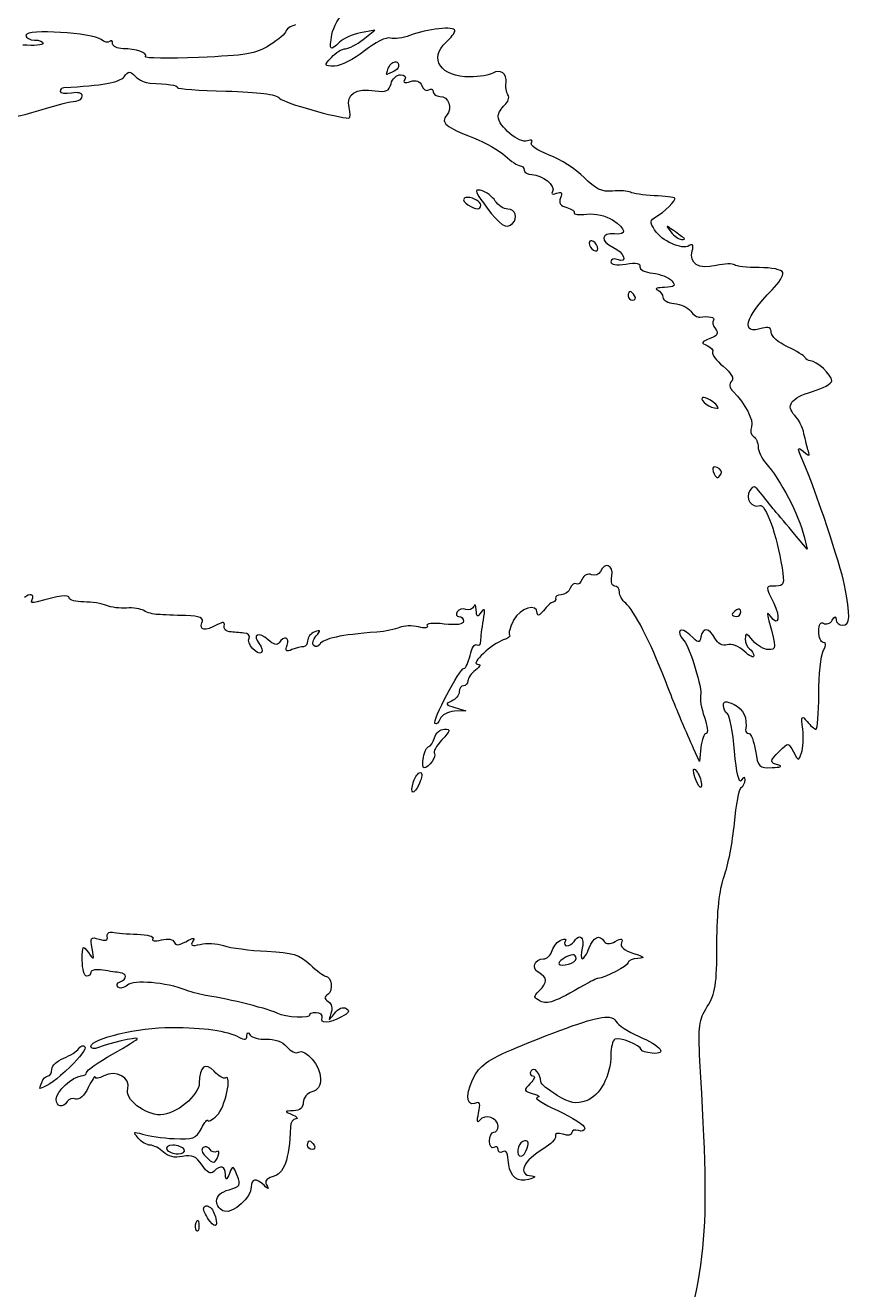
# Model space of a CAD drawing. Extents: x 3 to 91, y 4 to 114.
# Drawn here: x 14.86 to 30.99, y 51.24 to 75.94 of the extents above; entities that cross this region are included whole.
import ezdxf

# ---------------------------------------------------------------- set-up
doc = ezdxf.new("R2010")
doc.units = 0
doc.layers.add('Layer_1', color=7, linetype='CONTINUOUS')

msp = doc.modelspace()

# ---------------------------------------------------------------- linework, layer by layer
at = {"layer": 'Layer_1', "color": 7}
for points in [[(21.460705, 75.664434), (21.685498, 75.845817), (21.405412, 75.792591)], [(23.75979, 72.425355), (23.75979, 72.425871)], [(30.075166, 65.955465), (30.137179, 65.704835), (29.890683, 65.999907)], [(23.25181, 62.610967), (23.463684, 62.546372), (23.239925, 62.53862)], [(28.059269, 61.831169), (28.030331, 61.555735), (27.918709, 61.809981)]]:
    msp.add_lwpolyline(points, dxfattribs=at)
for points in [[(22.10201, 75.226734)], [(16.888375, 75.023645)], [(23.690543, 72.721461)], [(23.51226, 72.579351)], [(27.401946, 72.011944)], [(25.92865, 71.728757)], [(26.675892, 70.741219)], [(28.117146, 68.669513)], [(28.327469, 67.311973)], [(28.788423, 64.531779)], [(23.047172, 62.189803)], [(22.578467, 61.343343)], [(27.920775, 61.408457)], [(16.515271, 58.225189)], [(25.690421, 58.129587)], [(25.556579, 57.782321)], [(17.706413, 56.364319)], [(26.268164, 56.560174)], [(15.993856, 56.002067)], [(20.41064, 54.146883)], [(24.615551, 54.146883)], [(17.738452, 54.062134)], [(18.369938, 54.028029)], [(18.391642, 52.877195)], [(18.232995, 52.59039)]]:
    msp.add_lwpolyline(points, close=True, dxfattribs=at)
for points in [[(20.84989, 75.757967), (20.8768, 75.909306), (20.991985, 76.118803), (21.106205, 76.223573)], [(16.341121, 75.660815), (16.180518, 75.794107), (14.869893, 75.872884), (14.869893, 75.749183)], [(20.140373, 75.952272), (20.035598, 75.92067), (19.950203, 75.862163), (19.950203, 75.822563)], [(23.25181, 75.838067), (23.25181, 75.929367), (22.706915, 75.869431), (22.372794, 75.741431)], [(23.082829, 75.610174), (23.175959, 75.694473), (23.25181, 75.796956), (23.25181, 75.838067)], [(14.869893, 75.749183), (14.869893, 75.695983), (14.946259, 75.652031), (15.039392, 75.652031)], [(15.039392, 75.652031), (15.132522, 75.652031), (15.208891, 75.623252), (15.208891, 75.587951)], [(16.507519, 75.624644), (16.476879, 75.594042), (16.401908, 75.610417), (16.341121, 75.660815)], [(16.56333, 75.581752), (16.56333, 75.63605), (16.538159, 75.655243), (16.507519, 75.624644)], [(19.950203, 75.822563), (19.950203, 75.782963), (19.807018, 75.6619), (19.632393, 75.553328)], [(20.997168, 75.611206), (20.814496, 75.428537), (20.794798, 75.448148), (20.84989, 75.757967)], [(21.405412, 75.792591), (21.251367, 75.763291), (21.067641, 75.681685), (20.997168, 75.611206)], [(21.113956, 75.483049), (21.180886, 75.483049), (21.336944, 75.564684), (21.460705, 75.664434)], [(21.991939, 75.69079), (21.913599, 75.715388), (21.696049, 75.607774), (21.483443, 75.439123)], [(22.372794, 75.741431), (22.238584, 75.69003), (22.067279, 75.667189), (21.991939, 75.69079)], [(23.548433, 74.933211), (22.977936, 74.925212), (22.727999, 75.289054), (23.082829, 75.610174)], [(15.208891, 75.587951), (15.208891, 75.552653), (15.027523, 75.537995), (14.806331, 75.555397)], [(16.767969, 75.483049), (16.655362, 75.483049), (16.56333, 75.527452), (16.56333, 75.581752)], [(17.205668, 75.325953), (17.251548, 75.399653), (17.019325, 75.483049), (16.767969, 75.483049)], [(19.632393, 75.553328), (19.356411, 75.38173), (19.174845, 75.35034), (18.243331, 75.313549)], [(20.839038, 75.313549), (20.923328, 75.406651), (21.047026, 75.483049), (21.113956, 75.483049)], [(21.483443, 75.439123), (21.278982, 75.276955), (21.015546, 75.144052), (20.898466, 75.144052)], [(18.243331, 75.313549), (17.653925, 75.29025), (17.186971, 75.295851), (17.205668, 75.325953)], [(20.898466, 75.144052), (20.690956, 75.144052), (20.689655, 75.148211), (20.839038, 75.313549)], [(21.921142, 74.98127), (21.910962, 74.977272), (21.924801, 75.031858), (21.951631, 75.101676)], [(22.151102, 75.151286), (22.151102, 75.086987), (22.091978, 75.042971), (21.921142, 74.98127)], [(21.951631, 75.101676), (21.984819, 75.188158), (22.05432, 75.234521), (22.10201, 75.226734)], [(22.10201, 75.226734), (22.130624, 75.222062), (22.151102, 75.198255), (22.151102, 75.151286)], [(15.610933, 74.724955), (16.36216, 74.763457), (16.704408, 74.824983), (16.786572, 74.936312)], [(16.786572, 74.936312), (16.829242, 74.994131), (16.857386, 75.022952), (16.888375, 75.023645)], [(16.888375, 75.023645), (16.919363, 75.024339), (16.953605, 74.997076), (17.009297, 74.941479)], [(17.009297, 74.941479), (17.078527, 74.87228), (17.206242, 74.813172), (17.293518, 74.810222)], [(22.004341, 74.798337), (22.029821, 74.895735), (22.113935, 74.975586), (22.190893, 74.975586)], [(22.190893, 74.975586), (22.271643, 74.975586), (22.305975, 74.936153), (22.272542, 74.882051)], [(22.272542, 74.882051), (22.234062, 74.819752), (22.27184, 74.806462), (22.38468, 74.84226)], [(22.38468, 74.84226), (22.498337, 74.87836), (22.571747, 74.851129), (22.606372, 74.761128)], [(23.992851, 75.003492), (23.93464, 74.967292), (23.7347, 74.935711), (23.548433, 74.933211)], [(24.252783, 74.819006), (24.281003, 74.990797), (24.136914, 75.093133), (23.992851, 75.003492)], [(15.547371, 74.648474), (15.547371, 74.688574), (15.576013, 74.723155), (15.610933, 74.724955)], [(15.759245, 74.61592), (15.642828, 74.593618), (15.547371, 74.607974), (15.547371, 74.648474)], [(15.970601, 74.562175), (15.970601, 74.617375), (15.882802, 74.639518), (15.759245, 74.61592)], [(17.293518, 74.810222), (17.641435, 74.798422), (17.833133, 74.768156), (17.833537, 74.724955)], [(17.833537, 74.724955), (17.833791, 74.700055), (18.257299, 74.668276), (18.774564, 74.654676)], [(18.774564, 74.654676), (19.432249, 74.637375), (19.750416, 74.59506), (19.831864, 74.5136)], [(21.186304, 74.337382), (21.121703, 74.594753), (21.31649, 74.718964), (21.6948, 74.661394)], [(21.6948, 74.661394), (21.908927, 74.628794), (21.966648, 74.654197), (22.004341, 74.798337)], [(22.606372, 74.761128), (22.634842, 74.686929), (22.696417, 74.649985), (22.743314, 74.678965)], [(22.743314, 74.678965), (22.790204, 74.707963), (22.82858, 74.691575), (22.82858, 74.642272)], [(22.82858, 74.642272), (22.82858, 74.592973), (22.886981, 74.552356), (22.958288, 74.552356)], [(24.290507, 74.582328), (24.257257, 74.635229), (24.240073, 74.741647), (24.252783, 74.819006)], [(15.124141, 74.275372), (15.712149, 74.44928), (15.692474, 74.444176), (15.843477, 74.456754)], [(15.843477, 74.456754), (15.913327, 74.462755), (15.970601, 74.510145), (15.970601, 74.562175)], [(19.831864, 74.5136), (19.925024, 74.420398), (20.948039, 74.129126), (21.182169, 74.129126)], [(22.958288, 74.552356), (23.129825, 74.552356), (23.210937, 74.32572), (23.091097, 74.181321)], [(24.098787, 74.155997), (24.098787, 74.222397), (24.15554, 74.323767), (24.224878, 74.381309)], [(24.224878, 74.381309), (24.294218, 74.438908), (24.323757, 74.529398), (24.290507, 74.582328)], [(13.759883, 74.138945), (13.848123, 74.002026), (14.379891, 74.055252), (15.124141, 74.275372)], [(21.182169, 74.129126), (21.212949, 74.129126), (21.215043, 74.222802), (21.186304, 74.337382)], [(23.091097, 74.181321), (22.971139, 74.036779), (23.065849, 73.957872), (23.61923, 73.740004)], [(24.669812, 73.682126), (24.516106, 73.623126), (24.098787, 73.969408), (24.098787, 74.155997)], [(23.61923, 73.740004), (23.84447, 73.651302), (24.122513, 73.492867), (24.23728, 73.388087)], [(24.749394, 73.645436), (24.782414, 73.698834), (24.751072, 73.713326), (24.669812, 73.682126)], [(25.095109, 73.406689), (24.864804, 73.493391), (24.718041, 73.594705), (24.749394, 73.645436)], [(24.23728, 73.388087), (24.352047, 73.283317), (24.481984, 73.197401), (24.526151, 73.197401)], [(25.780338, 72.966923), (25.62373, 73.125953), (25.315361, 73.323811), (25.095109, 73.406689)], [(24.526151, 73.197401), (24.570321, 73.197401), (24.606766, 73.159767), (24.606766, 73.113169)], [(24.606766, 73.113169), (24.606766, 73.066568), (24.673591, 73.026819), (24.755078, 73.025319)], [(24.755078, 73.025319), (24.960323, 73.021318), (25.228232, 72.804519), (25.161255, 72.69614)], [(26.331726, 72.700789), (26.123118, 72.682789), (26.002965, 72.740855), (25.780338, 72.966923)], [(23.690543, 72.721461), (23.642507, 72.710817), (23.693718, 72.626441), (23.869861, 72.386596)], [(23.770642, 72.710608), (23.733441, 72.720334), (23.706556, 72.725009), (23.690543, 72.721461)], [(24.040909, 72.508037), (23.98672, 72.594837), (23.865103, 72.685909), (23.770642, 72.710608)], [(25.161255, 72.69614), (25.127615, 72.641739), (25.157602, 72.626899), (25.238252, 72.657897)], [(25.238252, 72.657897), (25.335772, 72.695299), (25.356283, 72.671248), (25.316284, 72.566947)], [(26.682091, 72.678569), (26.636191, 72.703268), (26.47847, 72.713391), (26.331726, 72.700789)], [(27.146662, 72.611389), (26.937112, 72.623689), (26.727988, 72.65387), (26.682091, 72.678569)], [(23.432678, 72.559197), (23.405768, 72.532297), (23.440122, 72.474856), (23.508642, 72.431557)], [(23.51226, 72.579351), (23.478461, 72.581398), (23.449352, 72.575871), (23.432678, 72.559197)], [(23.508642, 72.431557), (23.666957, 72.331436), (23.75979, 72.329105), (23.75979, 72.425355)], [(23.75979, 72.425871), (23.75979, 72.496295), (23.613655, 72.573204), (23.51226, 72.579351)], [(23.869861, 72.386596), (24.131744, 72.030388), (24.262236, 71.949055), (24.380941, 72.067755)], [(24.28844, 72.349907), (24.20651, 72.349907), (24.095096, 72.421278), (24.040909, 72.508037)], [(25.316284, 72.566947), (25.278294, 72.467948), (25.31583, 72.411666), (25.441341, 72.378847)], [(25.441341, 72.378847), (25.540001, 72.353047), (25.605011, 72.306009), (25.585518, 72.274461)], [(27.55284, 72.564365), (27.538979, 72.577864), (27.356212, 72.598991), (27.146662, 72.611389)], [(27.176118, 72.195395), (27.337263, 72.285594), (27.587379, 72.530694), (27.55284, 72.564365)], [(24.380941, 72.067755), (24.491358, 72.178173), (24.43505, 72.349907), (24.28844, 72.349907)], [(25.585518, 72.274461), (25.566028, 72.242959), (25.676469, 72.231556), (25.830981, 72.249656)], [(25.830981, 72.249656), (26.002477, 72.269656), (26.19776, 72.225917), (26.332759, 72.137518)], [(26.332759, 72.137518), (26.600721, 71.961937), (26.619303, 71.837771), (26.373067, 71.865182)], [(27.156481, 71.942181), (27.060943, 72.09516), (27.064128, 72.132723), (27.176118, 72.195395)], [(26.373067, 71.865182), (26.111363, 71.894281), (26.089013, 71.7196), (26.339994, 71.60525)], [(27.832409, 71.635738), (27.68841, 71.54674), (27.291016, 71.72676), (27.156481, 71.942181)], [(27.401946, 72.011944), (27.394805, 72.008718), (27.420548, 71.974039), (27.474291, 71.905489)], [(27.52752, 71.929777), (27.4492, 71.987229), (27.409084, 72.015169), (27.401946, 72.011944)], [(27.474291, 71.905489), (27.538201, 71.823989), (27.630305, 71.757179), (27.67893, 71.757179)], [(27.732156, 71.781465), (27.712757, 71.794665), (27.620653, 71.861517), (27.52752, 71.929777)], [(25.92865, 71.728757), (25.898287, 71.734621), (25.876456, 71.71764), (25.876456, 71.682765)], [(25.876456, 71.682765), (25.876456, 71.636164), (25.914636, 71.574601), (25.961206, 71.545822)], [(25.961206, 71.714803), (25.949563, 71.722003), (25.93877, 71.726802), (25.92865, 71.728757)], [(26.045955, 71.57786), (26.045955, 71.624461), (26.007776, 71.686025), (25.961206, 71.714803)], [(27.67893, 71.757179), (27.72756, 71.757179), (27.751566, 71.768265), (27.732156, 71.781465)], [(27.892353, 71.535487), (27.922114, 71.649287), (27.904, 71.679979), (27.832409, 71.635738)], [(25.961206, 71.545822), (26.007776, 71.517022), (26.045955, 71.531362), (26.045955, 71.57786)], [(26.42681, 71.365471), (26.35696, 71.392271), (26.300203, 71.37243), (26.300203, 71.321029)], [(26.339994, 71.60525), (26.565246, 71.502621), (26.645251, 71.281651), (26.42681, 71.365471)], [(28.35951, 71.246099), (28.010575, 71.167399), (27.826009, 71.281747), (27.892353, 71.535487)], [(26.300203, 71.321029), (26.300203, 71.26203), (26.407649, 71.245771), (26.594242, 71.276071)], [(26.594242, 71.276071), (26.796375, 71.308872), (26.88292, 71.292161), (26.869678, 71.223361)], [(26.869678, 71.223361), (26.858867, 71.167161), (26.968624, 71.111871), (27.119275, 71.097271)], [(28.716075, 71.260567), (28.686397, 71.290068), (28.525972, 71.283599), (28.35951, 71.246099)], [(29.199768, 71.20734), (28.963493, 71.20734), (28.745756, 71.231068), (28.716075, 71.260567)], [(29.661755, 71.111739), (29.643406, 71.166039), (29.443542, 71.20734), (29.199768, 71.20734)], [(27.119275, 71.097271), (27.267148, 71.08297), (27.433542, 71.016129), (27.489277, 70.948959)], [(27.489277, 70.948959), (27.573427, 70.847568), (27.549636, 70.825835), (27.347685, 70.820284)], [(29.451432, 70.772741), (29.584713, 70.906403), (29.679542, 71.059129), (29.661755, 71.111739)], [(26.675892, 70.741219), (26.65536, 70.741219), (26.638684, 70.703071), (26.638684, 70.65647)], [(26.638684, 70.65647), (26.638684, 70.609872), (26.678773, 70.572237), (26.728084, 70.572237)], [(26.765808, 70.65647), (26.737027, 70.703071), (26.696421, 70.741219), (26.675892, 70.741219)], [(26.728084, 70.572237), (26.777394, 70.572237), (26.794587, 70.609872), (26.765808, 70.65647)], [(27.347685, 70.820284), (27.213925, 70.816284), (27.152018, 70.794175), (27.210226, 70.770675)], [(27.210226, 70.770675), (27.268434, 70.747174), (27.316162, 70.682277), (27.316162, 70.626498)], [(29.263848, 70.021883), (28.825896, 69.882884), (28.913412, 70.233213), (29.451432, 70.772741)], [(27.316162, 70.626498), (27.316162, 70.570697), (27.416466, 70.516789), (27.539405, 70.506607)], [(27.539405, 70.506607), (27.662343, 70.496408), (27.806848, 70.428336), (27.860315, 70.355197)], [(27.860315, 70.355197), (27.913785, 70.282098), (27.994329, 70.229599), (28.039115, 70.238407)], [(28.039115, 70.238407), (28.19845, 70.269707), (28.359557, 70.233264), (28.304733, 70.178463)], [(28.304733, 70.178463), (28.274092, 70.147864), (28.290975, 70.072029), (28.342455, 70.009998)], [(28.342455, 70.009998), (28.414675, 69.922997), (28.390461, 69.879786), (28.236002, 69.820347)], [(29.432829, 69.94127), (29.432829, 70.03657), (29.383722, 70.059903), (29.263848, 70.021883)], [(29.750123, 69.660666), (29.575498, 69.741366), (29.432829, 69.867528), (29.432829, 69.94127)], [(28.236002, 69.820347), (28.060771, 69.752944), (28.054003, 69.735622), (28.183292, 69.683404)], [(28.183292, 69.683404), (28.264511, 69.650604), (28.311853, 69.593223), (28.288713, 69.555764)], [(30.095838, 69.450343), (30.080317, 69.485242), (29.924748, 69.579925), (29.750123, 69.660666)], [(28.288713, 69.555764), (28.265572, 69.518362), (28.358504, 69.393556), (28.494902, 69.278777)], [(30.20074, 69.38678), (30.158589, 69.38678), (30.111364, 69.415442), (30.095838, 69.450343)], [(28.494902, 69.278777), (28.658687, 69.140966), (28.714631, 69.041689), (28.659232, 68.986288)], [(30.617768, 68.996106), (30.617768, 69.106877), (30.319101, 69.38678), (30.20074, 69.38678)], [(28.659232, 68.986288), (28.603831, 68.930889), (28.614579, 68.862746), (28.691789, 68.785268)], [(30.23898, 68.785784), (30.447313, 68.847284), (30.617768, 68.941748), (30.617768, 68.996106)], [(28.691789, 68.785268), (28.928422, 68.547807), (29.096504, 68.222724), (29.047839, 68.095904)], [(29.898432, 68.316045), (29.707149, 68.507326), (29.818753, 68.661702), (30.23898, 68.785784)], [(28.086658, 68.66176), (28.033517, 68.608661), (28.248686, 68.457108), (28.374496, 68.459187)], [(28.117146, 68.669513), (28.103356, 68.670277), (28.09299, 68.668084), (28.086658, 68.66176)], [(28.295946, 68.584245), (28.228649, 68.63517), (28.158519, 68.667213), (28.117146, 68.669513)], [(28.374496, 68.459187), (28.421065, 68.459949), (28.385688, 68.516316), (28.295946, 68.584245)], [(30.07465, 67.962578), (30.047409, 68.087379), (29.968081, 68.246394), (29.898432, 68.316045)], [(29.047839, 68.095904), (29.020328, 68.024202), (29.038436, 67.940091), (29.088146, 67.909352)], [(30.161465, 67.617897), (30.141005, 67.682696), (30.101889, 67.837769), (30.07465, 67.962578)], [(29.088146, 67.909352), (29.137887, 67.878652), (29.17858, 67.786828), (29.17858, 67.705228)], [(29.17858, 67.705228), (29.17858, 67.623628), (29.245404, 67.480756), (29.326893, 67.387937)], [(30.052946, 67.433411), (29.93994, 67.697912), (29.940993, 67.714131), (30.063797, 67.612211)], [(30.063797, 67.612211), (30.176374, 67.518811), (30.192525, 67.519395), (30.161465, 67.617897)], [(28.327469, 67.311973), (28.287519, 67.314227), (28.279627, 67.284956), (28.303183, 67.223604)], [(28.303183, 67.223604), (28.357761, 67.081375), (28.388669, 67.071588), (28.453561, 67.17658)], [(28.378113, 67.299053), (28.357734, 67.306877), (28.340785, 67.311221), (28.327469, 67.311973)], [(28.453561, 67.17658), (28.479321, 67.218278), (28.445372, 67.273272), (28.378113, 67.299053)], [(29.326893, 67.387937), (29.620212, 67.053866), (29.968039, 66.387945), (30.075166, 65.955465)], [(30.86685, 65.001001), (30.78145, 65.428041), (30.318337, 66.81223), (30.052946, 67.433411)], [(29.226123, 66.805026), (29.116739, 66.948835), (29.084958, 66.95592), (29.015801, 66.850502)], [(29.015801, 66.850502), (28.91827, 66.701791), (29.053806, 66.498866), (29.210619, 66.559045)], [(29.499491, 66.465512), (29.41987, 66.559312), (29.296963, 66.711887), (29.226123, 66.805026)], [(29.210619, 66.559045), (29.322498, 66.601945), (29.545251, 65.980179), (29.645218, 65.34465)], [(29.890683, 65.999907), (29.755105, 66.162268), (29.579109, 66.371752), (29.499491, 66.465512)], [(26.31829, 65.182386), (26.35884, 65.394527), (26.171178, 65.467075), (26.095048, 65.268686)], [(25.922965, 65.206675), (25.847405, 65.235674), (25.771875, 65.199492), (25.741581, 65.120892)], [(26.095048, 65.268686), (26.071528, 65.207384), (25.994186, 65.179373), (25.922965, 65.206675)], [(29.645218, 65.34465), (29.696579, 65.018141), (29.685215, 64.984981), (29.524811, 64.984981)], [(25.622725, 65.027356), (25.585915, 65.050156), (25.533671, 65.01159), (25.50697, 64.942092)], [(25.741581, 65.120892), (25.713021, 65.046491), (25.659537, 65.004568), (25.622725, 65.027356)], [(26.374617, 64.984981), (26.321237, 64.984981), (26.29696, 65.070825), (26.31829, 65.182386)], [(26.469186, 64.868194), (26.469186, 64.932392), (26.426617, 64.984981), (26.374617, 64.984981)], [(29.524811, 64.984981), (29.312886, 64.984981), (29.314171, 64.994183), (29.483989, 64.654252)], [(30.829641, 64.222237), (30.979938, 64.222237), (30.988121, 64.394553), (30.86685, 65.001001)], [(14.991333, 64.722467), (15.052853, 64.821966), (14.935552, 64.853708), (14.844055, 64.762257)], [(15.092102, 64.675958), (14.989086, 64.645256), (14.953744, 64.661565), (14.991333, 64.722467)], [(15.71687, 64.754505), (15.71687, 64.827305), (15.514075, 64.801857), (15.092102, 64.675958)], [(16.000057, 64.674924), (15.844316, 64.674924), (15.71687, 64.710706), (15.71687, 64.754505)], [(25.220683, 64.75192), (25.232322, 64.717021), (25.209716, 64.681356), (25.170556, 64.672857)], [(25.329203, 64.815483), (25.257893, 64.815483), (25.20904, 64.786821), (25.220683, 64.75192)], [(25.50697, 64.942092), (25.48027, 64.872491), (25.400515, 64.815483), (25.329203, 64.815483)], [(26.590109, 64.651153), (26.523608, 64.706353), (26.469186, 64.804043), (26.469186, 64.868194)], [(16.444474, 64.606193), (16.355744, 64.643893), (16.155798, 64.674924), (16.000057, 64.674924)], [(16.836698, 64.556067), (16.709693, 64.545968), (16.533208, 64.568394), (16.444474, 64.606193)], [(17.175179, 64.504908), (17.115919, 64.543209), (16.963704, 64.566167), (16.836698, 64.556067)], [(17.452165, 64.428427), (17.359034, 64.432428), (17.23444, 64.466509), (17.175179, 64.504908)], [(23.297803, 64.483204), (23.267062, 64.433504), (23.282589, 64.392769), (23.331909, 64.392769)], [(23.466784, 64.530228), (23.404654, 64.55403), (23.328546, 64.533303), (23.297803, 64.483204)], [(23.62078, 64.588106), (23.59816, 64.532506), (23.528919, 64.506328), (23.466784, 64.530228)], [(23.669873, 64.519894), (23.665473, 64.612995), (23.64339, 64.643658), (23.62078, 64.588106)], [(23.768575, 64.477521), (23.691935, 64.36997), (23.676633, 64.376534), (23.669873, 64.519894)], [(23.809399, 64.318355), (23.846859, 64.534776), (23.837115, 64.57371), (23.768575, 64.477521)], [(24.863598, 64.455814), (24.858398, 64.661514), (24.527196, 64.563206), (24.400577, 64.318355)], [(24.982454, 64.503873), (24.913304, 64.412674), (24.865195, 64.393076), (24.863598, 64.455814)], [(25.170556, 64.672857), (25.131386, 64.663856), (25.046582, 64.588505), (24.982454, 64.503873)], [(27.354403, 63.16442), (27.073719, 63.890863), (26.751576, 64.517142), (26.590109, 64.651153)], [(28.75535, 64.518343), (28.708781, 64.489543), (28.670602, 64.449028), (28.670602, 64.428427)], [(28.788423, 64.531779), (28.778303, 64.530075), (28.766992, 64.525545), (28.75535, 64.518343)], [(28.75535, 64.391219), (28.80192, 64.391219), (28.840099, 64.431838), (28.840099, 64.481137)], [(28.840099, 64.481137), (28.840099, 64.518113), (28.818787, 64.536893), (28.788423, 64.531779)], [(29.420944, 64.394838), (29.355192, 64.488538), (29.347427, 64.466704), (29.389937, 64.307505)], [(29.483989, 64.654252), (29.624234, 64.373124), (29.575884, 64.174057), (29.420944, 64.394838)], [(17.990633, 64.407239), (17.787743, 64.41524), (17.545298, 64.424726), (17.452165, 64.428427)], [(18.31051, 64.265645), (18.34879, 64.365345), (18.28036, 64.39587), (17.990633, 64.407239)], [(18.601965, 64.226889), (18.368741, 64.102069), (18.253624, 64.117417), (18.31051, 64.265645)], [(18.744592, 64.209836), (18.761342, 64.288836), (18.725485, 64.29299), (18.601965, 64.226889)], [(23.042004, 64.243941), (22.822853, 64.268643), (22.682584, 64.254019), (22.710241, 64.209318)], [(23.421309, 64.29717), (23.421309, 64.233868), (23.29288, 64.215641), (23.042004, 64.243941)], [(23.331909, 64.392769), (23.381219, 64.392769), (23.421309, 64.349769), (23.421309, 64.29717)], [(23.75979, 63.911661), (23.75979, 63.978463), (23.782199, 64.161195), (23.809399, 64.318355)], [(24.400577, 64.318355), (24.331388, 64.184555), (24.295027, 64.054425), (24.319962, 64.029486)], [(28.670602, 64.428427), (28.670602, 64.407927), (28.708781, 64.391219), (28.75535, 64.391219)], [(29.389937, 64.307505), (29.535334, 63.762934), (29.534905, 63.743196), (29.378568, 63.743196)], [(30.364038, 64.099764), (30.364038, 64.237176), (30.398389, 64.295302), (30.458089, 64.258411)], [(30.458089, 64.258411), (30.509858, 64.226412), (30.585388, 64.252305), (30.626036, 64.316805)], [(30.626036, 64.316805), (30.679556, 64.401305), (30.700546, 64.404257), (30.701485, 64.327658)], [(30.701485, 64.327658), (30.702162, 64.269458), (30.759796, 64.222237), (30.829641, 64.222237)], [(18.849495, 64.092012), (18.779645, 64.099013), (18.732286, 64.151805), (18.744592, 64.209836)], [(19.129581, 64.067207), (19.045342, 64.074208), (18.919345, 64.085313), (18.849495, 64.092012)], [(19.229834, 63.969023), (19.258834, 64.015923), (19.213827, 64.060109), (19.129581, 64.067207)], [(19.602421, 63.935434), (19.420946, 64.099664), (19.280792, 64.036839), (19.429305, 63.857919)], [(19.975008, 63.827947), (20.034528, 63.983035), (19.909138, 64.024215), (19.819462, 63.879107)], [(20.512443, 64.08943), (20.436003, 64.06013), (20.373433, 63.982734), (20.373433, 63.917863)], [(20.492806, 63.821745), (20.460356, 63.854244), (20.482635, 63.939874), (20.542415, 64.011915)], [(20.542415, 64.011915), (20.633985, 64.122246), (20.629503, 64.134409), (20.512443, 64.08943)], [(21.727873, 64.085813), (21.006105, 64.030512), (20.695741, 63.963811), (20.610628, 63.845)], [(22.172806, 64.175213), (22.091207, 64.138613), (21.890855, 64.098312), (21.727873, 64.085813)], [(22.539709, 64.187098), (22.419495, 64.217298), (22.254403, 64.211712), (22.172806, 64.175213)], [(22.710241, 64.209318), (22.737582, 64.165119), (22.664471, 64.155798), (22.539709, 64.187098)], [(24.319962, 64.029486), (24.344902, 64.004586), (24.290486, 63.960816), (24.19904, 63.931817)], [(27.844295, 64.033103), (27.665767, 64.211633), (27.55778, 64.108054), (27.729055, 63.922515)], [(28.061854, 63.991243), (28.036573, 63.859965), (28.013329, 63.864103), (27.844295, 64.033103)], [(28.334186, 63.96489), (28.220656, 64.17702), (28.099895, 64.188783), (28.061854, 63.991243)], [(29.077811, 63.919414), (28.951846, 64.070054), (28.929838, 64.075293), (28.927433, 63.953003)], [(30.451888, 63.88324), (30.403688, 63.88324), (30.364038, 63.980604), (30.364038, 64.099764)], [(19.473746, 63.690488), (19.395667, 63.612389), (19.169233, 63.870963), (19.229834, 63.969023)], [(19.429305, 63.857919), (19.482105, 63.794319), (19.502167, 63.718907), (19.473746, 63.690488)], [(19.819462, 63.879107), (19.782992, 63.820105), (19.70806, 63.839832), (19.602421, 63.935434)], [(20.069059, 63.743196), (19.95447, 63.699198), (19.933086, 63.718648), (19.975008, 63.827947)], [(20.295402, 63.800042), (20.252642, 63.800042), (20.150802, 63.774496), (20.069059, 63.743196)], [(20.373433, 63.917863), (20.373433, 63.852964), (20.338162, 63.800042), (20.295402, 63.800042)], [(20.610628, 63.845), (20.578238, 63.799801), (20.525254, 63.789247), (20.492806, 63.821745)], [(23.548433, 63.631576), (23.579203, 63.771676), (23.639499, 63.864711), (23.682275, 63.838282)], [(24.19904, 63.931817), (23.979171, 63.862015), (23.550667, 63.46192), (23.692094, 63.458459)], [(23.682275, 63.838282), (23.725055, 63.811882), (23.75979, 63.845362), (23.75979, 63.911661)], [(27.729055, 63.922515), (27.843797, 63.798235), (28.096231, 62.965072), (28.055136, 62.84661)], [(28.574484, 63.838282), (28.479673, 63.808183), (28.393757, 63.853559), (28.334186, 63.96489)], [(28.908314, 63.712192), (28.801229, 63.81199), (28.659603, 63.865301), (28.574484, 63.838282)], [(28.927433, 63.953003), (28.925932, 63.874302), (28.96303, 63.785929), (29.009599, 63.75715)], [(29.009599, 63.75715), (29.056168, 63.72835), (29.093832, 63.667358), (29.093832, 63.621758)], [(29.378568, 63.743196), (29.294309, 63.743196), (29.158935, 63.822423), (29.077811, 63.919414)], [(30.451888, 63.719426), (30.512308, 63.832316), (30.512308, 63.88324), (30.451888, 63.88324)], [(23.430611, 63.376812), (23.464571, 63.376812), (23.517657, 63.491466), (23.548433, 63.631576)], [(29.093832, 63.621758), (29.093832, 63.576157), (29.010512, 63.61709), (28.908314, 63.712192)], [(30.364038, 62.872966), (30.364038, 63.248565), (30.403678, 63.629356), (30.451888, 63.719426)], [(22.862687, 62.298841), (22.805667, 62.35584), (23.343533, 63.376812), (23.430611, 63.376812)], [(23.65437, 63.343223), (23.57288, 63.281321), (23.506058, 63.187002), (23.506058, 63.133932)], [(23.692094, 63.458459), (23.764564, 63.456459), (23.75181, 63.417192), (23.65437, 63.343223)], [(23.421309, 63.037814), (23.374739, 63.037814), (23.33656, 62.984315), (23.33656, 62.919474)], [(23.506058, 63.133932), (23.506058, 63.080833), (23.467879, 63.037814), (23.421309, 63.037814)], [(27.695466, 62.317962), (27.633758, 62.457662), (27.48035, 62.838451), (27.354403, 63.16442)], [(23.33656, 62.919474), (23.33656, 62.854574), (23.270251, 62.773286), (23.188765, 62.738607)], [(28.055136, 62.84661), (28.035014, 62.788611), (28.068222, 62.598519), (28.129031, 62.423899)], [(28.501102, 62.652824), (28.501102, 62.744124), (28.543562, 62.747146), (28.712459, 62.668845)], [(30.309777, 62.189803), (30.339567, 62.189803), (30.364038, 62.497376), (30.364038, 62.872966)], [(23.239925, 62.53862), (23.116409, 62.533619), (22.992405, 62.467584), (22.962939, 62.390826)], [(23.188765, 62.738607), (23.060969, 62.684207), (23.069245, 62.666686), (23.25181, 62.610967)], [(28.580167, 62.490045), (28.536728, 62.516844), (28.501102, 62.590105), (28.501102, 62.652824)], [(28.712459, 62.668845), (28.894156, 62.584543), (28.972459, 62.407958), (28.934669, 62.168616)], [(22.962939, 62.390826), (22.933579, 62.314324), (22.888483, 62.273031), (22.862687, 62.298841)], [(27.918709, 61.809981), (27.857518, 61.949681), (27.757173, 62.178262), (27.695466, 62.317962)], [(28.129031, 62.423899), (28.189843, 62.249269), (28.205721, 62.106087), (28.164173, 62.106087)], [(28.71866, 61.757789), (28.685881, 62.13359), (28.623609, 62.463203), (28.580167, 62.490045)], [(30.050877, 62.189803), (30.016889, 62.457115), (30.025334, 62.471765), (30.134594, 62.338116)], [(30.134594, 62.338116), (30.201213, 62.256616), (30.279985, 62.189803), (30.309777, 62.189803)], [(22.743831, 61.851322), (22.779541, 61.851322), (22.829032, 61.927691), (22.853385, 62.020822)], [(22.853385, 62.020822), (22.877735, 62.113921), (22.964845, 62.189803), (23.047172, 62.189803)], [(23.047172, 62.189803), (23.17726, 62.189803), (23.170621, 62.162078), (22.998079, 61.978446)], [(28.164173, 62.106087), (28.122623, 62.106087), (28.07539, 61.98251), (28.059269, 61.831169)], [(28.934669, 62.168616), (28.929168, 62.133717), (28.958137, 62.105571), (28.998746, 62.105571)], [(28.998746, 62.105571), (29.039357, 62.105571), (29.096597, 61.952843), (29.126386, 61.766573)], [(30.028142, 61.726267), (30.061561, 61.818365), (30.071599, 62.026823), (30.050877, 62.189803)], [(22.638411, 61.639449), (22.660671, 61.755871), (22.708126, 61.851322), (22.743831, 61.851322)], [(22.998079, 61.978446), (22.888884, 61.862218), (22.822889, 61.743843), (22.851318, 61.715413)], [(28.850436, 61.187797), (28.805645, 61.117098), (28.755842, 61.331519), (28.71866, 61.757789)], [(29.126386, 61.766573), (29.177088, 61.449544), (29.198398, 61.428711), (29.455049, 61.437911)], [(29.580623, 61.486488), (29.393348, 61.535388), (29.395457, 61.559746), (29.60026, 61.764507)], [(29.60026, 61.764507), (29.767006, 61.931258), (29.767911, 61.931356), (29.867428, 61.745385)], [(22.64978, 61.431193), (22.62131, 61.429193), (22.616161, 61.523008), (22.638411, 61.639449)], [(22.851318, 61.715413), (22.903988, 61.662714), (22.743918, 61.437043), (22.64978, 61.431193)], [(29.867428, 61.745385), (29.964496, 61.564016), (29.969105, 61.563556), (30.028142, 61.726267)], [(22.445658, 61.167644), (22.476328, 61.264344), (22.53604, 61.343343), (22.578467, 61.343343)], [(22.578467, 61.343343), (22.620897, 61.343343), (22.612476, 61.248101), (22.559346, 61.13147)], [(27.916126, 61.385719), (27.915475, 61.397368), (27.917166, 61.404785), (27.920775, 61.408457)], [(28.070638, 61.089613), (28.065738, 60.955512), (27.924942, 61.225339), (27.916126, 61.385719)], [(27.920775, 61.408457), (27.931604, 61.419472), (27.959269, 61.395694), (27.993123, 61.343343)], [(27.993123, 61.343343), (28.038263, 61.273443), (28.073199, 61.159463), (28.070638, 61.089613)], [(28.9233, 61.200201), (28.922419, 61.268799), (28.899244, 61.264799), (28.850436, 61.187797)], [(29.455049, 61.437911), (29.60584, 61.442911), (29.662114, 61.465186), (29.580623, 61.486488)], [(22.559346, 61.13147), (22.446718, 60.884281), (22.364052, 60.910535), (22.445658, 61.167644)], [(28.714525, 60.349605), (28.748146, 60.711166), (28.808883, 61.027563), (28.849918, 61.052923)], [(28.849918, 61.052923), (28.890949, 61.078323), (28.924009, 61.14475), (28.9233, 61.200201)], [(28.515056, 59.311425), (28.591044, 59.520978), (28.68091, 59.988036), (28.714525, 60.349605)], [(28.373977, 57.998846), (28.375977, 58.641595), (28.419705, 59.048488), (28.515056, 59.311425)], [(16.162838, 57.904278), (16.121558, 58.120237), (16.135431, 58.138855), (16.29978, 58.086695)], [(16.29978, 58.086695), (16.428757, 58.045796), (16.475865, 58.061954), (16.45946, 58.140956)], [(16.45946, 58.140956), (16.449613, 58.18843), (16.472958, 58.2199), (16.515271, 58.225189)], [(16.515271, 58.225189), (16.529375, 58.226951), (16.545431, 58.225528), (16.56333, 58.221054)], [(16.56333, 58.221054), (16.63318, 58.203655), (16.850018, 58.18683), (17.044954, 58.183329)], [(17.044954, 58.183329), (17.245023, 58.179331), (17.377818, 58.141813), (17.349845, 58.096514)], [(17.349845, 58.096514), (17.320515, 58.049013), (17.388676, 58.038991), (17.517277, 58.071191)], [(17.517277, 58.071191), (17.649845, 58.104491), (17.747216, 58.087817), (17.766874, 58.028818)], [(17.995801, 58.038118), (18.152703, 58.122121), (18.179059, 58.121673), (18.127059, 58.037602)], [(25.154537, 57.863969), (25.182727, 57.952769), (25.263359, 58.047759), (25.333854, 58.07481)], [(25.333854, 58.07481), (25.406664, 58.102711), (25.439715, 58.087688), (25.410335, 58.040187)], [(25.580351, 58.041219), (25.619092, 58.103904), (25.658607, 58.131288), (25.690421, 58.129587)], [(25.690421, 58.129587), (25.743445, 58.126751), (25.774631, 58.044238), (25.742098, 57.914613)], [(25.876456, 57.914613), (25.960186, 58.134834), (26.082928, 58.187089), (26.173079, 58.041219)], [(26.388053, 58.043288), (26.514308, 58.110886), (26.54038, 58.104248), (26.505876, 58.014348)], [(15.970601, 57.676385), (15.970601, 57.965585), (15.97936, 57.976835), (16.089457, 57.826245)], [(16.089457, 57.826245), (16.200198, 57.674795), (16.205644, 57.680327), (16.162838, 57.904278)], [(17.766874, 58.028818), (17.790554, 57.957817), (17.851259, 57.96032), (17.995801, 58.038118)], [(18.127059, 58.037602), (18.078839, 57.959603), (18.117923, 57.946125), (18.276404, 57.985926)], [(18.276404, 57.985926), (18.394246, 58.015525), (18.599645, 58.003788), (18.733223, 57.960087)], [(18.733223, 57.960087), (18.866801, 57.916288), (19.246215, 57.867025), (19.576066, 57.850534)], [(19.576066, 57.850534), (20.087052, 57.825033), (20.212349, 57.787118), (20.422009, 57.592668)], [(24.987105, 57.70274), (25.051065, 57.70274), (25.126343, 57.775159), (25.154537, 57.863969)], [(25.410335, 58.040187), (25.381885, 57.994187), (25.396838, 57.95647), (25.443408, 57.95647)], [(25.443408, 57.95647), (25.489978, 57.95647), (25.55157, 57.99462), (25.580351, 58.041219)], [(25.742098, 57.914613), (25.712878, 57.798194), (25.713107, 57.70274), (25.742614, 57.70274)], [(25.742614, 57.70274), (25.772094, 57.70274), (25.832193, 57.798144), (25.876456, 57.914613)], [(26.173079, 58.041219), (26.208029, 57.984619), (26.279942, 57.985386), (26.388053, 58.043288)], [(26.505876, 58.014348), (26.477126, 57.939447), (26.559586, 57.86766), (26.740487, 57.809708)], [(26.740487, 57.809708), (26.961391, 57.738909), (26.980155, 57.718324), (26.829369, 57.711524)], [(28.184842, 56.768946), (28.346527, 57.028436), (28.371421, 57.189684), (28.373977, 57.998846)], [(16.055351, 57.363743), (16.008781, 57.363743), (15.970601, 57.504504), (15.970601, 57.676385)], [(20.422009, 57.592668), (20.557349, 57.467179), (20.692865, 57.364259), (20.723283, 57.364259)], [(24.890987, 57.433505), (24.737858, 57.519204), (24.803475, 57.70274), (24.987105, 57.70274)], [(25.371061, 57.705841), (25.218969, 57.609641), (25.273302, 57.552589), (25.474414, 57.597319)], [(25.556579, 57.782321), (25.513659, 57.781808), (25.45093, 57.75639), (25.371061, 57.705841)], [(25.474414, 57.597319), (25.555904, 57.61542), (25.622725, 57.66582), (25.622725, 57.708939)], [(25.622725, 57.708939), (25.622725, 57.758541), (25.599499, 57.782835), (25.556579, 57.782321)], [(26.638684, 57.628326), (26.638684, 57.566625), (26.190537, 57.333408), (26.045955, 57.319817)], [(26.829369, 57.711524), (26.724594, 57.706524), (26.638684, 57.669225), (26.638684, 57.628326)], [(16.1401, 57.441258), (16.1401, 57.398758), (16.10192, 57.363743), (16.055351, 57.363743)], [(16.372644, 57.481048), (16.244586, 57.501548), (16.1401, 57.484157), (16.1401, 57.441258)], [(16.711641, 57.431955), (16.653431, 57.437956), (16.500703, 57.460548), (16.372644, 57.481048)], [(16.817578, 57.357025), (16.817578, 57.391923), (16.769844, 57.425555), (16.711641, 57.431955)], [(16.711641, 57.255737), (16.769851, 57.276539), (16.817578, 57.322124), (16.817578, 57.357025)], [(20.723283, 57.364259), (20.837952, 57.364259), (20.882737, 57.078638), (20.778576, 57.01131)], [(24.900805, 57.077971), (25.066408, 57.243572), (25.063899, 57.336745), (24.890987, 57.433505)], [(26.045955, 57.319817), (26.022675, 57.317816), (25.908641, 57.261666), (25.792224, 57.195277)], [(16.6672, 57.15187), (16.6334, 57.188168), (16.653431, 57.234949), (16.711641, 57.255737)], [(16.852201, 57.188559), (16.784131, 57.132058), (16.701, 57.115569), (16.6672, 57.15187)], [(18.002519, 57.090891), (17.598719, 57.24467), (16.982856, 57.296999), (16.852201, 57.188559)], [(18.425748, 56.980819), (18.309332, 56.99702), (18.118934, 57.046581), (18.002519, 57.090891)], [(24.921993, 56.876433), (24.787478, 56.941634), (24.785254, 56.962391), (24.900805, 57.077971)], [(25.792224, 57.195277), (25.184328, 56.848906), (25.0669, 56.806202), (24.921993, 56.876433)], [(19.795174, 56.634069), (19.68, 56.70637), (18.804759, 56.928008), (18.425748, 56.980819)], [(20.778576, 57.01131), (20.690086, 56.954109), (20.690086, 56.92799), (20.778576, 56.87075)], [(20.778576, 56.87075), (20.842746, 56.82925), (20.863663, 56.733659), (20.830253, 56.637689)], [(20.413741, 56.605132), (20.459081, 56.531731), (19.917956, 56.55697), (19.795174, 56.634069)], [(20.539314, 56.650606), (20.454895, 56.650606), (20.398337, 56.630132), (20.413741, 56.605132)], [(20.65662, 56.555523), (20.67662, 56.607622), (20.623735, 56.650606), (20.539314, 56.650606)], [(20.830253, 56.637689), (20.774713, 56.478148), (20.776299, 56.478611), (20.899499, 56.63717)], [(20.899499, 56.63717), (20.974509, 56.73337), (21.067244, 56.772068), (21.129976, 56.733288)], [(21.129976, 56.733288), (21.204566, 56.68719), (21.177609, 56.638821), (21.036959, 56.566892)], [(24.699267, 56.068732), (25.621146, 56.437836), (26.064314, 56.582148), (26.268164, 56.560174)], [(28.0417, 55.710613), (28.003158, 56.389552), (28.018523, 56.502016), (28.184842, 56.768946)], [(16.1401, 55.994318), (16.1401, 56.143447), (17.082857, 56.366189), (17.706413, 56.364319)], [(17.706413, 56.364319), (18.363013, 56.362319), (18.791774, 56.300261), (19.030363, 56.172599)], [(21.036959, 56.566892), (20.786801, 56.438979), (20.611074, 56.433978), (20.65662, 56.555523)], [(26.268164, 56.560174), (26.336113, 56.552848), (26.377401, 56.526844), (26.400972, 56.484725)], [(26.400972, 56.484725), (26.441362, 56.412526), (26.640202, 56.280594), (26.842288, 56.191205)], [(17.046504, 56.146763), (17.018295, 56.174962), (16.486067, 56.049563), (16.288411, 55.967962)], [(16.562296, 55.839288), (16.841077, 55.996098), (17.058836, 56.134433), (17.046504, 56.146763)], [(19.030363, 56.172599), (19.146061, 56.1107), (19.188575, 56.117087), (19.189526, 56.196888)], [(19.189526, 56.196888), (19.190415, 56.271487), (19.209901, 56.27639), (19.252571, 56.21239)], [(19.252571, 56.21239), (19.286781, 56.16109), (19.429131, 56.125527), (19.568831, 56.133327)], [(19.568831, 56.133327), (19.725985, 56.142325), (19.877847, 56.085959), (19.96674, 55.986049)], [(26.378235, 56.132292), (26.335155, 56.105691), (26.300203, 55.970502), (26.300203, 55.832051)], [(26.892414, 55.929722), (26.892414, 56.01572), (26.463175, 56.184783), (26.378235, 56.132292)], [(26.842288, 56.191205), (27.28763, 55.994204), (27.41636, 55.833475), (27.108938, 55.858925)], [(15.608866, 55.762807), (15.735977, 55.811107), (15.867498, 55.8949), (15.900838, 55.948841)], [(16.022278, 55.986049), (16.055768, 55.952548), (15.927187, 55.776764), (15.736507, 55.595374)], [(15.900838, 55.948841), (15.925843, 55.989341), (15.962787, 56.008973), (15.993856, 56.002067)], [(15.993856, 56.002067), (16.004212, 55.999765), (16.013906, 55.994423), (16.022278, 55.986049)], [(16.055351, 55.485304), (16.055351, 55.523103), (16.283514, 55.682477), (16.562296, 55.839288)], [(16.288411, 55.967962), (16.203291, 55.93286), (16.1401, 55.943917), (16.1401, 55.994318)], [(19.96674, 55.986049), (20.04576, 55.897247), (20.148843, 55.848278), (20.196183, 55.877528)], [(20.196183, 55.877528), (20.331055, 55.960927), (20.627165, 55.609817), (20.627165, 55.366448)], [(23.662121, 55.4605), (23.784755, 55.661599), (24.005483, 55.79094), (24.699267, 56.068732)], [(26.300203, 55.832051), (26.300203, 55.416081), (26.090601, 55.025321), (25.816512, 54.929782)], [(27.108938, 55.858925), (26.989966, 55.868924), (26.892416, 55.900822), (26.892414, 55.929722)], [(15.736507, 55.595374), (15.445312, 55.318365), (15.331168, 55.235731), (15.147912, 55.169561)], [(15.377873, 55.545764), (15.377873, 55.616765), (15.481756, 55.714476), (15.608866, 55.762807)], [(18.549255, 55.505458), (18.377474, 55.695267), (18.260116, 55.602824), (18.2578, 55.276013)], [(24.931811, 55.300818), (24.928411, 55.4664), (24.799992, 55.608264), (24.740608, 55.512175)], [(27.354403, 48.932215), (28.215854, 51.792859), (28.245054, 52.128009), (28.0417, 55.710613)], [(15.177885, 55.289449), (15.204685, 55.359349), (15.260842, 55.416573), (15.302425, 55.416573)], [(15.302425, 55.416573), (15.344005, 55.416573), (15.377873, 55.474766), (15.377873, 55.545764)], [(15.462622, 54.95872), (15.462622, 55.108371), (15.784692, 55.40961), (15.949414, 55.413991)], [(15.949414, 55.413991), (16.007624, 55.415991), (16.055351, 55.447503), (16.055351, 55.485304)], [(16.222782, 55.392803), (16.221682, 55.429403), (16.16101, 55.337945), (16.087907, 55.189714)], [(16.393831, 55.416573), (16.300701, 55.366774), (16.223842, 55.356203), (16.222782, 55.392803)], [(16.860469, 55.165944), (16.928539, 55.380402), (16.627939, 55.541864), (16.393831, 55.416573)], [(18.764229, 55.3742), (18.730479, 55.353298), (18.633542, 55.412348), (18.549255, 55.505458)], [(18.601448, 54.642461), (18.761595, 54.791662), (18.911457, 55.465188), (18.764229, 55.3742)], [(20.627165, 55.366448), (20.627165, 55.218057), (20.572606, 55.132818), (20.458183, 55.102899)], [(23.637317, 54.879654), (23.451527, 54.808355), (23.465482, 55.13806), (23.662121, 55.4605)], [(24.740608, 55.512175), (24.708138, 55.459576), (24.724659, 55.416573), (24.777299, 55.416573)], [(24.777299, 55.416573), (24.829939, 55.416573), (24.807086, 55.350758), (24.726656, 55.27033)], [(15.147912, 55.169561), (15.137733, 55.165561), (15.151065, 55.219639), (15.177885, 55.289449)], [(16.087907, 55.189714), (16.010287, 55.032314), (15.90911, 54.937548), (15.844511, 54.962337)], [(17.499707, 54.654864), (17.180511, 54.654864), (16.795806, 54.962212), (16.860469, 55.165944)], [(18.2578, 55.276013), (18.2561, 55.032314), (17.795418, 54.654864), (17.499707, 54.654864)], [(20.458183, 55.102899), (20.364462, 55.078399), (20.288684, 54.987025), (20.288684, 54.898776)], [(24.726656, 55.27033), (24.588123, 55.131789), (24.591059, 55.121232), (24.784017, 55.067241)], [(25.250655, 55.035203), (25.07587, 55.140692), (24.932654, 55.260329), (24.931811, 55.300818)], [(15.678112, 54.914278), (15.594213, 54.778528), (15.462622, 54.805722), (15.462622, 54.95872)], [(15.844511, 54.962337), (15.783681, 54.985639), (15.708855, 54.964279), (15.678112, 54.914278)], [(20.288684, 54.898776), (20.288684, 54.791617), (20.226018, 54.737412), (20.097998, 54.733411)], [(23.715348, 54.686387), (23.758728, 54.883896), (23.743807, 54.920525), (23.637317, 54.879654)], [(24.784017, 55.067241), (24.896045, 55.035841), (24.930344, 55.003511), (24.860498, 54.99541)], [(24.860498, 54.99541), (24.790648, 54.987411), (24.972015, 54.871119), (25.263057, 54.737028)], [(25.816512, 54.929782), (25.611339, 54.858281), (25.513827, 54.876382), (25.250655, 55.035203)], [(18.422648, 54.545827), (18.424548, 54.509127), (18.50484, 54.552661), (18.601448, 54.642461)], [(20.097998, 54.733411), (19.916227, 54.727411), (19.915239, 54.724564), (20.07681, 54.654864)], [(20.07681, 54.654864), (20.169941, 54.614862), (20.200856, 54.579614), (20.14554, 54.576315)], [(23.738602, 54.55151), (23.688972, 54.481509), (23.680938, 54.529645), (23.715348, 54.686387)], [(24.098787, 54.433689), (24.098787, 54.597058), (23.832673, 54.684101), (23.738602, 54.55151)], [(25.263057, 54.737028), (25.554099, 54.602929), (25.792224, 54.449148), (25.792224, 54.395448)], [(17.76429, 54.189775), (18.134219, 54.169775), (18.189816, 54.190462), (18.298108, 54.389763)], [(18.298108, 54.389763), (18.364628, 54.512183), (18.420784, 54.582567), (18.422648, 54.545827)], [(20.039603, 54.421804), (20.014353, 53.769002), (19.916866, 53.502533), (19.681486, 53.440983)], [(20.14554, 54.576315), (20.09022, 54.573315), (20.042755, 54.503322), (20.039603, 54.421804)], [(24.014038, 54.315867), (24.060608, 54.315867), (24.098787, 54.368839), (24.098787, 54.433689)], [(25.6651, 54.346355), (25.59525, 54.373155), (25.537976, 54.355597), (25.537976, 54.307599)], [(25.792224, 54.395448), (25.792224, 54.341749), (25.73495, 54.319555), (25.6651, 54.346355)], [(17.060974, 54.201144), (16.957765, 54.325503), (16.967237, 54.333525), (17.148307, 54.276076)], [(17.299202, 54.062134), (17.231732, 54.062134), (17.124519, 54.124523), (17.060974, 54.201144)], [(17.148307, 54.276076), (17.25979, 54.240675), (17.537062, 54.201975), (17.76429, 54.189775)], [(20.373433, 54.062134), (20.373433, 54.108735), (20.3901, 54.146883), (20.41064, 54.146883)], [(20.41064, 54.146883), (20.43117, 54.146883), (20.471777, 54.108735), (20.500557, 54.062134)], [(23.929288, 54.141716), (23.929288, 54.237617), (23.967468, 54.315867), (24.014038, 54.315867)], [(24.014038, 54.019759), (23.967468, 53.990959), (23.929288, 54.045817), (23.929288, 54.141716)], [(24.615551, 54.146883), (24.509709, 54.146883), (24.42927, 53.907483), (24.516849, 53.853362)], [(24.640356, 53.942246), (24.708466, 54.119726), (24.704861, 54.146883), (24.615551, 54.146883)], [(25.218615, 54.235767), (25.231425, 54.184467), (25.127319, 54.076816), (24.987622, 53.996504)], [(25.36641, 54.274526), (25.260777, 54.308025), (25.204264, 54.293168), (25.218615, 54.235767)], [(25.537976, 54.307599), (25.537976, 54.258098), (25.46326, 54.243824), (25.36641, 54.274526)], [(17.557068, 53.92726), (17.482918, 54.00146), (17.366677, 54.062134), (17.299202, 54.062134)], [(17.931205, 53.840443), (17.772648, 53.808743), (17.646265, 53.83836), (17.557068, 53.92726)], [(17.738452, 54.062134), (17.645322, 54.062134), (17.592883, 54.023984), (17.621663, 53.977386)], [(17.621663, 53.977386), (17.650443, 53.930785), (17.750221, 53.892637), (17.843355, 53.892637)], [(17.960144, 53.977386), (17.931364, 54.023984), (17.831586, 54.062134), (17.738452, 54.062134)], [(17.843355, 53.892637), (17.936485, 53.892637), (17.988924, 53.930785), (17.960144, 53.977386)], [(18.311027, 53.674562), (18.198693, 53.846012), (18.123373, 53.878873), (17.931205, 53.840443)], [(18.334798, 54.015626), (18.289908, 53.987927), (18.308473, 53.913793), (18.377173, 53.845094)], [(18.369938, 54.028029), (18.357695, 54.026595), (18.345726, 54.022375), (18.334798, 54.015626)], [(18.468123, 53.977386), (18.445833, 54.013462), (18.406666, 54.032326), (18.369938, 54.028029)], [(18.377173, 53.845094), (18.531021, 53.691244), (18.565524, 53.692411), (18.627803, 53.854913)], [(18.600415, 53.938111), (18.557595, 53.91161), (18.497842, 53.929086), (18.468123, 53.977386)], [(18.627803, 53.854913), (18.655533, 53.927213), (18.643235, 53.964551), (18.600415, 53.938111)], [(20.462833, 53.977386), (20.413523, 53.977386), (20.373433, 54.015536), (20.373433, 54.062134)], [(20.500557, 54.062134), (20.529337, 54.015536), (20.512153, 53.977386), (20.462833, 53.977386)], [(24.098787, 53.977386), (24.098787, 54.029485), (24.060608, 54.048561), (24.014038, 54.019759)], [(24.183537, 53.93501), (24.136966, 53.90621), (24.098787, 53.925085), (24.098787, 53.977386)], [(24.280688, 53.876616), (24.273588, 53.937616), (24.230097, 53.96381), (24.183537, 53.93501)], [(24.304976, 53.680764), (24.298676, 53.727362), (24.287778, 53.815667), (24.280688, 53.876616)], [(24.987622, 53.996504), (24.587751, 53.766626), (24.462413, 53.477291), (24.755078, 53.46062)], [(24.516849, 53.853362), (24.5565, 53.828862), (24.612194, 53.868846), (24.640356, 53.942246)], [(18.539953, 53.549504), (18.477713, 53.487303), (18.408979, 53.52508), (18.311027, 53.674562)], [(18.77043, 53.490592), (18.76373, 53.658012), (18.671795, 53.681304), (18.539953, 53.549504)], [(18.99884, 53.469407), (18.92, 53.670755), (18.912811, 53.67289), (18.846395, 53.51178)], [(24.691516, 53.391373), (24.486699, 53.332175), (24.336865, 53.443962), (24.304976, 53.680764)], [(18.846395, 53.51178), (18.786945, 53.367622), (18.7755, 53.364484), (18.77043, 53.490592)], [(18.838643, 53.191904), (19.05747, 53.251202), (19.073377, 53.279015), (18.99884, 53.469407)], [(19.522322, 53.278719), (19.366842, 53.423041), (19.272725, 53.411492), (19.272725, 53.248231)], [(19.681486, 53.440983), (19.569047, 53.411585), (19.531601, 53.357832), (19.572965, 53.284921)], [(24.755078, 53.46062), (24.850018, 53.455622), (24.827146, 53.430574), (24.691516, 53.391373)], [(18.595247, 52.968662), (18.595247, 53.069881), (18.681808, 53.149414), (18.838643, 53.191904)], [(19.272725, 53.248231), (19.272725, 53.03952), (18.927864, 52.724816), (18.750277, 52.771259)], [(19.572965, 53.284921), (19.623845, 53.195222), (19.614012, 53.19392), (19.522322, 53.278719)], [(18.341516, 52.808464), (18.341516, 52.853912), (18.362559, 52.875224), (18.391642, 52.877195)], [(18.391642, 52.877195), (18.440113, 52.880479), (18.51091, 52.829274), (18.544088, 52.742834)], [(18.750277, 52.771259), (18.664996, 52.793558), (18.595247, 52.882291), (18.595247, 52.968662)], [(18.465539, 52.575404), (18.397169, 52.665804), (18.341516, 52.770796), (18.341516, 52.808464)], [(18.544088, 52.742834), (18.636648, 52.501624), (18.592439, 52.407623), (18.465539, 52.575404)], [(18.205607, 52.391436), (18.177477, 52.419535), (18.174449, 52.492578), (18.198889, 52.5537)], [(18.198889, 52.5537), (18.212404, 52.58745), (18.224094, 52.59929), (18.232995, 52.59039)], [(18.250048, 52.50254), (18.253749, 52.41324), (18.233737, 52.363306), (18.205607, 52.391436)], [(18.232995, 52.59039), (18.241897, 52.581489), (18.248019, 52.55189), (18.250048, 52.50254)]]:
    msp.add_open_spline(points, degree=3, dxfattribs=at)

doc.saveas('drawing.dxf')
